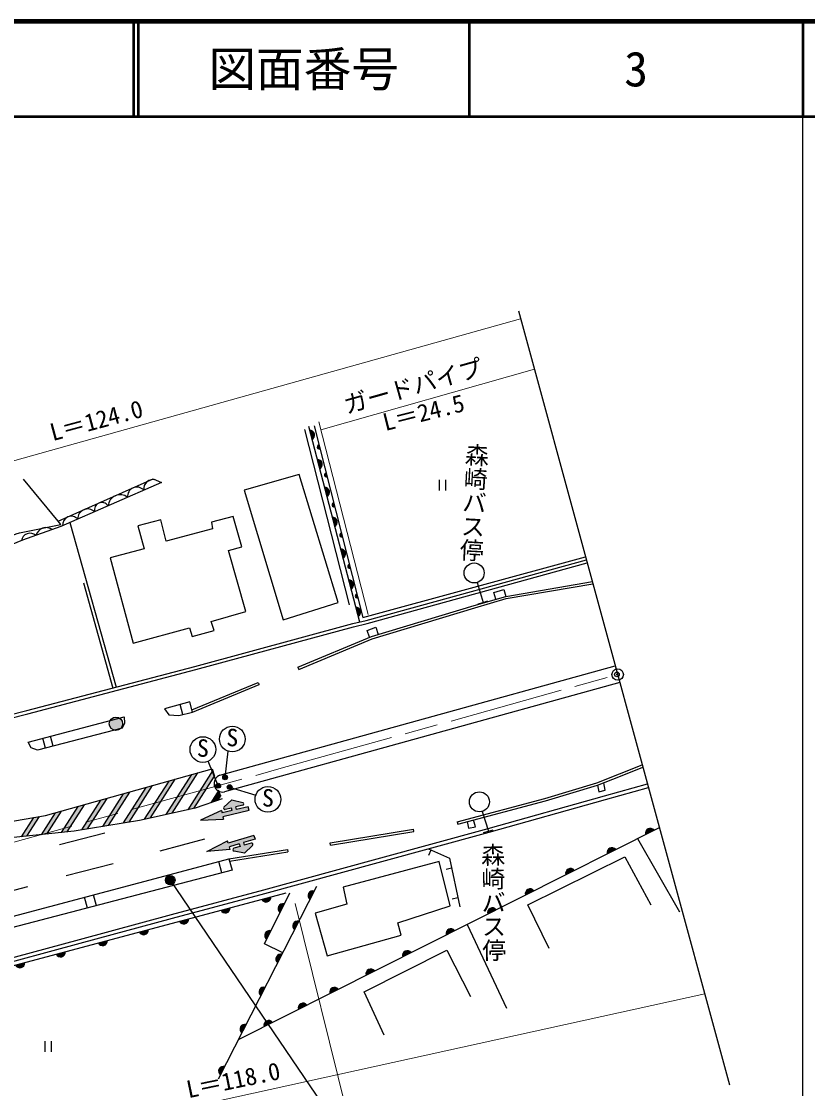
# Model space of a CAD drawing. Units: millimetres at full size, sheet at 1:1000; details may follow other scales. Extents: x 40000 to 680000, y 20000 to 380000.
# Drawn here: x 496994 to 579500, y 267986 to 380000 of the extents above; entities that cross this region are included whole.
import ezdxf
from ezdxf.enums import TextEntityAlignment as Align

# ---------------------------------------------------------------- set-up
doc = ezdxf.new("R2010")
doc.units = ezdxf.units.MM
doc.header["$LTSCALE"] = 1000
doc.header["$PDMODE"] = 32
doc.header["$PDSIZE"] = 500
doc.linetypes.add('CHAIN', pattern=[18.5, 12, -1.5, 3.5, -1.5])
for name, color, linetype, lineweight in [('M-BGD', 7, 'Continuous', 25), ('M-BGD-EXST', 7, 'Continuous', 25), ('M-BMK', 2, 'CHAIN', 13), ('M-BMK-OTRS', 5, 'Continuous', 25), ('M-BMK-SRVR', 3, 'Continuous', 25), ('M-STR-HTXT', 7, 'Continuous', 13), ('M-STR-STRC', 7, 'Continuous', 25), ('M-STR-STRD', 8, 'Continuous', 25), ('M-TTL', 2, 'Continuous', 140), ('M-TTL-BAND', 7, 'Continuous', 25), ('M-TTL-LINE', 7, 'Continuous', 50)]:
    doc.layers.add(name, color=color, linetype=linetype, lineweight=lineweight)
for name, color, linetype in [('M-BMK-HTXT', 7, 'Continuous'), ('M-OTRS', 6, 'Continuous'), ('M-TTL-TXT', 7, 'Continuous')]:
    doc.layers.add(name, color=color, linetype=linetype)
doc.styles.add('@ＭＳ ゴシック', font='')
doc.styles.add('ＭＳ ゴシック', font='')
doc.styles.get('@ＭＳ ゴシック').set_extended_font_data('@MS Gothic')
doc.styles.get('ＭＳ ゴシック').set_extended_font_data('MS Gothic')

msp = doc.modelspace()

# ---------------------------------------------------------------- hatches: boundary and pattern name
at = {"layer": 'M-BGD'}
for points in [[(527483, 336125, 0.82183), (527233, 337084)], [(528226, 335539, 0.4608), (528048, 335286, 0.4608), (528325, 335149)], [(528284, 333051, 0.82183), (528034, 334010)], [(528977, 332591, 0.4608), (528799, 332339, 0.4608), (529076, 332202)], [(529042, 330141, 0.82183), (528792, 331100)], [(529774, 329464, 0.4608), (529596, 329212, 0.4608), (529873, 329075)], [(529866, 326981, 0.82183), (529616, 327940)], [(530582, 326292, 0.4608), (530404, 326039, 0.4608), (530681, 325903)], [(530730, 323664, 0.82183), (530480, 324623)], [(531422, 322997, 0.4608), (531244, 322744, 0.4608), (531521, 322607)], [(531578, 320409, 0.82183), (531328, 321367)], [(532215, 319884, 0.4608), (532036, 319632, 0.4608), (532314, 319495)], [(532321, 317559, 0.82183), (532071, 318517)], [(506222, 306285, 0.41421), (506922, 305585, 0.41421), (507622, 306285, 1)], [(563378, 295113, 0.82183), (562493, 294667)], [(559356, 293087, 0.82183), (558471, 292641)], [(555008, 290896, 0.82183), (554124, 290450)], [(522216, 287849, 0.82183), (523174, 288105)], [(527728, 288729, 0.82183), (527278, 287847)], [(550773, 288763, 0.82183), (549889, 288317)], [(517943, 286710, 0.82183), (518901, 286965)], [(524570, 287371, 0.82183), (524130, 286483)], [(546815, 286769, 0.82183), (545930, 286323)], [(513582, 285547, 0.82183), (514539, 285803)], [(509375, 284426, 0.82183), (510332, 284681)], [(523173, 284554, 0.82183), (522733, 283666)], [(526107, 285550, 0.82183), (525657, 284668)], [(542461, 284575, 0.82183), (541576, 284129)], [(505073, 283279, 0.82183), (506030, 283534)], [(500649, 282099, 0.82183), (501606, 282355)], [(537894, 282275, 0.82183), (537009, 281829)], [(496390, 280964, 0.82183), (497347, 281219)], [(524344, 282091, 0.82183), (523893, 281208)], [(534055, 280341, 0.82183), (533171, 279895)], [(522573, 278619, 0.82183), (522123, 277737)], [(530251, 278424, 0.82183), (529366, 277979)], [(526947, 276760, 0.82183), (526062, 276314)], [(520584, 274718, 0.82183), (520134, 273835)], [(523343, 274944, 0.82183), (522458, 274498)], [(518337, 270310, 0.82183), (517886, 269427)]]:
    msp.add_hatch(color=256, dxfattribs=at).paths.add_polyline_path(points)
at = {"layer": 'M-BGD-EXST'}
for points in [[(518623, 300659, 1), (518123, 300659, 0.41421), (518373, 300409, 0.41421)], [(517899, 299781, 1), (517399, 299781, 0.41421), (517649, 299531, 0.41421)], [(519099, 299639, 1), (518599, 299639, 0.41421), (518849, 299389, 0.41421)]]:
    msp.add_hatch(color=256, dxfattribs=at).paths.add_polyline_path(points)
at = {"layer": 'M-STR-STRC'}
for points in [[(517265, 300780), (517079, 301325), (514481, 297257), (515102, 297393)], [(513143, 300456), (512492, 300274), (509931, 296263), (510551, 296399)], [(515527, 301124), (514877, 300942), (512206, 296760), (512827, 296896)], [(508374, 299120), (507724, 298938), (505538, 295516), (506134, 295613)], [(510758, 299788), (510108, 299606), (507724, 295873), (508320, 295970)], [(517946, 298781), (517816, 299163, -0.03776), (517691, 299217), (516911, 297996), (517594, 298230)], [(505990, 298453), (505340, 298271), (503352, 295159), (503948, 295256)], [(519496, 297548), (520219, 297723, 0.78564), (520219, 298014), (519075, 298295), (518254, 297536, 0.77336), (518392, 297280), (519043, 297438), (519107, 297171), (518058, 296917), (517994, 297184), (515775, 296160), (518216, 296263), (518152, 296530), (520884, 297192), (520791, 297578), (519561, 297280)], [(501221, 297117), (500571, 296935), (499105, 294639), (499680, 294704)], [(503606, 297785), (502955, 297603), (501214, 294876), (501789, 294941)], [(498891, 296534), (498291, 296430), (497006, 294418), (497577, 294475)], [(520386, 293541), (520307, 293805), (521519, 294168), (521405, 294549), (518712, 293741), (518633, 294005), (516473, 292862), (518905, 293097), (518826, 293361), (519860, 293671), (519939, 293407), (519298, 293215, 0.77336), (519308, 292925), (520400, 292684), (521246, 293503, 0.78564), (521098, 293755)], [(513120, 289873, 1), (512120, 289873, 0.41421), (512620, 289373, 0.41421)]]:
    msp.add_hatch(color=256, dxfattribs=at).paths.add_polyline_path(points)

# ---------------------------------------------------------------- linework, layer by layer
at = {"layer": 'M-BGD'}
for p, q in [((531421, 318776), (526750, 337178)), ((527122, 337508), (532476, 316962)), ((500859, 327540), (497211, 331946)), ((540848, 331872), (540848, 330755)), ((541515, 331872), (541515, 330755)), ((502081, 327390), (506953, 310131)), ((503523, 321064), (506578, 310033)), ((544810, 321102), (545445, 319022)), ((526000, 312213), (526097, 311983)), ((514889, 307748), (521860, 310624)), ((514950, 307503), (521955, 310393)), ((521860, 310624), (521955, 310393)), ((513946, 307242), (513661, 308298)), ((499531, 303727), (499256, 304770)), ((500322, 303934), (500047, 304978)), ((545361, 297087), (545996, 295007)), ((542729, 295995), (542793, 295754)), ((519786, 273152), (563941, 295396)), ((529404, 293789), (538128, 295220)), ((529444, 293542), (538168, 294973)), ((538168, 294973), (538128, 295220)), ((529444, 293542), (529404, 293789)), ((561662, 294248), (566037, 286528)), ((518768, 292108), (524906, 293091)), ((518840, 291866), (524945, 292844)), ((524906, 293091), (524945, 292844)), ((539734, 292500), (539984, 293051)), ((518039, 290621), (517718, 291829)), ((541561, 291025), (542133, 291149)), ((517675, 269013), (527985, 289232)), ((475688, 275444), (524771, 288531)), ((503938, 286939), (503633, 288090)), ((504886, 287187), (504580, 288341)), ((542193, 287906), (542805, 288039)), ((543758, 285229), (547886, 276424)), ((499454, 272959), (499454, 271841)), ((500120, 272959), (500120, 271841))]:
    msp.add_line(p, q, dxfattribs=at)
for points in [[(527715, 337545), (532835, 317448), (556193, 323816)], [(460738, 308730), (460810, 311315), (461157, 312043), (462166, 312464), (496441, 326224), (496812, 326318), (501148, 327180), (500859, 327540), (510831, 331982), (511683, 331595), (501144, 326980), (497132, 325550), (483902, 320126), (473776, 315904), (461959, 310966), (462075, 305762)], [(465883, 299472), (470705, 300837), (497572, 307664), (515196, 312300), (531774, 316798), (533179, 317127), (556280, 323497)], [(465982, 299136), (470796, 300499), (497660, 307325), (515287, 311962), (531859, 316458), (533266, 316788), (556372, 323160)], [(526000, 312213), (533729, 315448), (544516, 318686), (547827, 319655), (556929, 321209)], [(526097, 311983), (533814, 315212), (544587, 318446), (547883, 319411), (556971, 320962)], [(546791, 319352), (546559, 320061), (547605, 320367), (547827, 319655)], [(544943, 318869), (545445, 319022), (545947, 319176)], [(533515, 315358), (533283, 316083), (534205, 316404), (534429, 315658)], [(542729, 295995), (551937, 298448), (557379, 300065), (559764, 301019), (562119, 301968)], [(542793, 295754), (552005, 298208), (557462, 299829), (559857, 300787), (562212, 301736)], [(475503, 276135), (478526, 276998), (492972, 280921), (503079, 283651), (512733, 286253), (522424, 288853), (534341, 292113), (545991, 295291), (558191, 298721), (562694, 299969)], [(475606, 275748), (478633, 276612), (493077, 280535), (503183, 283265), (512837, 285866), (522529, 288466), (534446, 291727), (546098, 294905), (558298, 298335), (562799, 299583)], [(557462, 299829), (557574, 299150), (558252, 299298), (558126, 300095)], [(543760, 296011), (543920, 295328), (544641, 295468), (544448, 296194)], [(545494, 294854), (545996, 295007), (546498, 295160)], [(539728, 293168), (541911, 292173), (543016, 287067)], [(552384, 282681), (550155, 287262), (560321, 292310), (563059, 287283)], [(524422, 282244), (522494, 283183), (525154, 288550)], [(535053, 273601), (532953, 278158), (541623, 282506), (544113, 277649)]]:
    msp.add_lwpolyline(points, dxfattribs=at)
for points in [[(520368, 330792), (524449, 317201), (530236, 318996), (526155, 332453)], [(506300, 323692), (508744, 314733), (514630, 316355), (514923, 315456), (517211, 316081), (516898, 317000), (520535, 318055), (518716, 324479), (520124, 324850), (519205, 328035), (516937, 327430), (517054, 326746), (512205, 325436), (511618, 327684), (509213, 327058), (509878, 324635)], [(514950, 307503), (514682, 308573), (512020, 307856), (512460, 307225), (513531, 307134)], [(497716, 304364), (507767, 307010), (507825, 306342), (507564, 305833), (498690, 303507), (498036, 303739)], [(473752, 278940), (474940, 280461), (477456, 281138), (512620, 290476), (518768, 292108), (519126, 290904), (495949, 284854), (479620, 280513), (474698, 279077)], [(527826, 286402), (529086, 281938), (536836, 284112), (536493, 285372), (541990, 287165), (540845, 291819), (530766, 289149), (531137, 287332)]]:
    msp.add_lwpolyline(points, close=True, dxfattribs=at)
for centre, radius in [((544504, 322106), 1050), ((506922, 306285), 700), ((545054, 298091), 1050)]:
    msp.add_circle(centre, radius, dxfattribs=at)
for centre, radius, start, end in [((527263, 336580), 505, 295.77681, 93.435), ((528245, 335336), 203, 95.33169, 293.25508), ((528064, 333506), 505, 295.77681, 93.435), ((510814, 330921), 983, 73.60627, 187.74095), ((528996, 332389), 203, 95.33169, 293.25508), ((509109, 330160), 964, 40.64927, 186.65254), ((528822, 330596), 505, 295.77681, 93.435), ((505439, 328728), 782, 32.62307, 194.67875), ((507366, 329046), 1273, 51.92635, 175.37546), ((529793, 329262), 203, 95.33169, 293.25508), ((503956, 327780), 1044, 45.89716, 181.40466), ((502229, 327158), 907, 41.1184, 186.18342), ((529646, 327436), 505, 295.77681, 93.435), ((497907, 325345), 925, 48.97619, 170.75228), ((499603, 325737), 1131, 54.93702, 164.29791), ((530601, 326090), 203, 95.33169, 293.25508), ((530510, 324119), 505, 295.77681, 93.435), ((531441, 322794), 203, 95.33169, 293.25508), ((531359, 320863), 505, 295.77681, 93.435), ((532234, 319682), 203, 95.33169, 293.25508), ((532101, 318013), 505, 295.77681, 93.435), ((562980, 294802), 505, 37.90826, 195.56645), ((558958, 292776), 505, 37.90826, 195.56645), ((554610, 290586), 505, 37.90826, 195.56645), ((522670, 288072), 505, 206.0996, 3.75779), ((527590, 288243), 505, 74.15456, 231.81275), ((550375, 288453), 505, 37.90826, 195.56645), ((518397, 286932), 505, 206.0996, 3.75779), ((524437, 286884), 505, 74.80205, 232.46024), ((546417, 286459), 505, 37.90826, 195.56645), ((514035, 285770), 505, 206.0996, 3.75779), ((509829, 284648), 505, 206.0996, 3.75779), ((523041, 284067), 505, 74.80205, 232.46024), ((525970, 285064), 505, 74.15456, 231.81275), ((542062, 284265), 505, 37.90826, 195.56645), ((505526, 283501), 505, 206.0996, 3.75779), ((501103, 282321), 505, 206.0996, 3.75779), ((537496, 281964), 505, 37.90826, 195.56645), ((496843, 281186), 505, 206.0996, 3.75779), ((524206, 281605), 505, 74.15456, 231.81275), ((533657, 280031), 505, 37.90826, 195.56645), ((522436, 278133), 505, 74.15456, 231.81275), ((529853, 278114), 505, 37.90826, 195.56645), ((526549, 276450), 505, 37.90826, 195.56645), ((520446, 274232), 505, 74.15456, 231.81275), ((522944, 274634), 505, 37.90826, 195.56645), ((518199, 269824), 505, 74.15456, 231.81275)]:
    msp.add_arc(centre, radius, start, end, dxfattribs=at)
at = {"layer": 'M-BGD-EXST'}
for p, q in [((518373, 300659), (518682, 303405)), ((517649, 299781), (516594, 302341)), ((518849, 299639), (521587, 298781))]:
    msp.add_line(p, q, dxfattribs=at)
for centre, radius in [((519130, 304678), 1350), ((516041, 303573), 1350), ((518373, 300659), 250), ((517649, 299781), 250), ((518849, 299639), 250), ((522866, 298349), 1350)]:
    msp.add_circle(centre, radius, dxfattribs=at)
at = {"layer": 'M-BMK'}
msp.add_lwpolyline([(404913, 269581), (417755, 272586), (432994, 276766), (456844, 283159), (490733, 292359), (524259, 301604), (559566, 311442)], dxfattribs=at)
at = {"layer": 'M-BMK-OTRS'}
msp.add_line((549163, 349602), (571302, 268395), dxfattribs=at)
at = {"layer": 'M-BMK-SRVR'}
msp.add_circle((559566, 311442), 600, dxfattribs=at)
at = {"layer": 'M-OTRS'}
msp.add_point((559488, 311464), dxfattribs=at)
at = {"layer": 'M-STR-HTXT'}
for p, q in [((483420, 330309), (549384, 348792)), ((528409, 337145), (550826, 343500)), ((533373, 317742), (528201, 337960)), ((525731, 287410), (531885, 262594)), ((453618, 252645), (568703, 277926))]:
    msp.add_line(p, q, dxfattribs=at)
at = {"layer": 'M-STR-STRC'}
for p, q in [((514481, 297257), (517079, 301325)), ((509931, 296263), (512492, 300274)), ((510551, 296399), (513143, 300456)), ((512206, 296760), (514877, 300942)), ((512827, 296896), (515527, 301124)), ((515102, 297393), (517265, 300780)), ((506134, 295613), (508374, 299120)), ((507724, 295873), (510108, 299606)), ((508320, 295970), (510758, 299788)), ((516911, 297996), (517761, 299326)), ((503352, 295159), (505340, 298271)), ((503948, 295256), (505990, 298453)), ((505538, 295516), (507724, 298938)), ((517594, 298230), (517946, 298781)), ((519075, 298295), (518254, 297536)), ((519075, 298295), (520219, 298014)), ((499105, 294639), (500571, 296935)), ((499680, 294704), (501221, 297117)), ((501214, 294876), (502955, 297603)), ((501789, 294941), (503606, 297785)), ((517994, 297184), (515775, 296160)), ((517994, 297184), (518058, 296917)), ((519107, 297171), (518058, 296917)), ((520884, 297192), (518152, 296530)), ((519043, 297438), (518392, 297280)), ((519107, 297171), (519043, 297438)), ((520219, 297723), (519496, 297548)), ((519561, 297280), (519496, 297548)), ((520791, 297578), (519561, 297280)), ((520884, 297192), (520791, 297578)), ((497006, 294418), (498291, 296430)), ((497577, 294475), (498891, 296534)), ((515775, 296160), (518216, 296263)), ((518152, 296530), (518216, 296263)), ((501003, 293603), (505741, 294818)), ((511567, 292955), (516249, 294218)), ((516473, 292862), (518633, 294005)), ((518712, 293741), (518633, 294005)), ((521405, 294549), (518712, 293741)), ((519860, 293671), (518826, 293361)), ((519860, 293671), (519939, 293407)), ((521519, 294168), (520307, 293805)), ((520307, 293805), (520386, 293541)), ((521098, 293755), (520386, 293541)), ((520400, 292684), (521246, 293503)), ((521405, 294549), (521519, 294168)), ((518905, 293097), (516473, 292862)), ((518905, 293097), (518826, 293361)), ((519939, 293407), (519298, 293215)), ((520400, 292684), (519308, 292925)), ((501706, 290360), (506621, 291602)), ((492354, 287818), (497665, 289186)), ((512620, 289873), (535237, 256552))]:
    msp.add_line(p, q, dxfattribs=at)
for points in [[(435649, 280723), (463484, 288354), (476860, 291962), (489651, 295029), (495046, 295869), (499542, 296647), (517006, 301538), (517265, 300780)], [(518078, 298396), (515240, 297423), (509397, 296146), (502529, 295024), (498215, 294539), (492093, 293927), (486502, 292957), (474759, 289997), (460588, 286221), (447990, 282760), (435909, 279289)]]:
    msp.add_lwpolyline(points, dxfattribs=at)
msp.add_circle((512620, 289873), 500, dxfattribs=at)
for centre, start, end in [((520184, 297868), 283.60254, 76.22119), ((518356, 297426), 132.73437, 283.60254), ((521142, 293611), 314.07191, 106.69057), ((519341, 293071), 106.69057, 257.55874)]:
    msp.add_arc(centre, 150, start, end, dxfattribs=at)
at = {"layer": 'M-STR-STRD'}
for p, q in [((517830, 300883), (559317, 312356)), ((559794, 310605), (518313, 299134))]:
    msp.add_line(p, q, dxfattribs=at)
msp.add_arc((518115, 300020), 908, 108.26648, 282.65001, dxfattribs=at)
at = {"layer": 'M-TTL'}
msp.add_line((680000, 380000), (40000, 380000), dxfattribs=at)
at = {"layer": 'M-TTL-BAND'}
msp.add_line((579000, 20000), (579000, 370000), dxfattribs=at)
at = {"layer": 'M-TTL-LINE'}
for p, q in [((508747, 380000), (508747, 370000)), ((509247, 380000), (509247, 370000)), ((543997, 380000), (543997, 370000)), ((579000, 380000), (579000, 370000)), ((40000, 370000), (680000, 370000))]:
    msp.add_line(p, q, dxfattribs=at)

# ---------------------------------------------------------------- texts
at = {"layer": 'M-BGD-EXST', "style": 'ＭＳ ゴシック'}
for p in [(515386, 302280), (518474, 303386), (522211, 297057)]:
    msp.add_text('S', height=1833, rotation=358.508, dxfattribs=at).set_placement(p, align=Align.BOTTOM_LEFT)
at = {"layer": 'M-BMK-HTXT', "style": '@ＭＳ ゴシック'}
for rotation, p in [(266.83, (543389, 335820)), (270.639, (544978, 293763))]:
    msp.add_text('森崎バス停', height=1833, rotation=rotation, dxfattribs=at).set_placement(p, align=Align.BOTTOM_LEFT)
at = {"layer": 'M-STR-HTXT', "style": 'ＭＳ ゴシック'}
for s, rotation, p in [('ガードパイプ', 15.803, (531275, 338273)), ('L＝24.5', 14.188, (535326, 336461)), ('L＝124.0', 15.065, (500428, 335408)), ('L＝118.0', 11.727, (514640, 266442))]:
    msp.add_text(s, height=1833, rotation=rotation, dxfattribs=at).set_placement(p, align=Align.BOTTOM_LEFT)
at = {"layer": 'M-TTL-TXT', "style": 'ＭＳ ゴシック'}
for s, p in [('図面番号', (526622, 375000)), ('3', (561497, 375000))]:
    msp.add_text(s, height=3666, dxfattribs=at).set_placement(p, align=Align.MIDDLE_CENTER)

doc.saveas('drawing.dxf')
